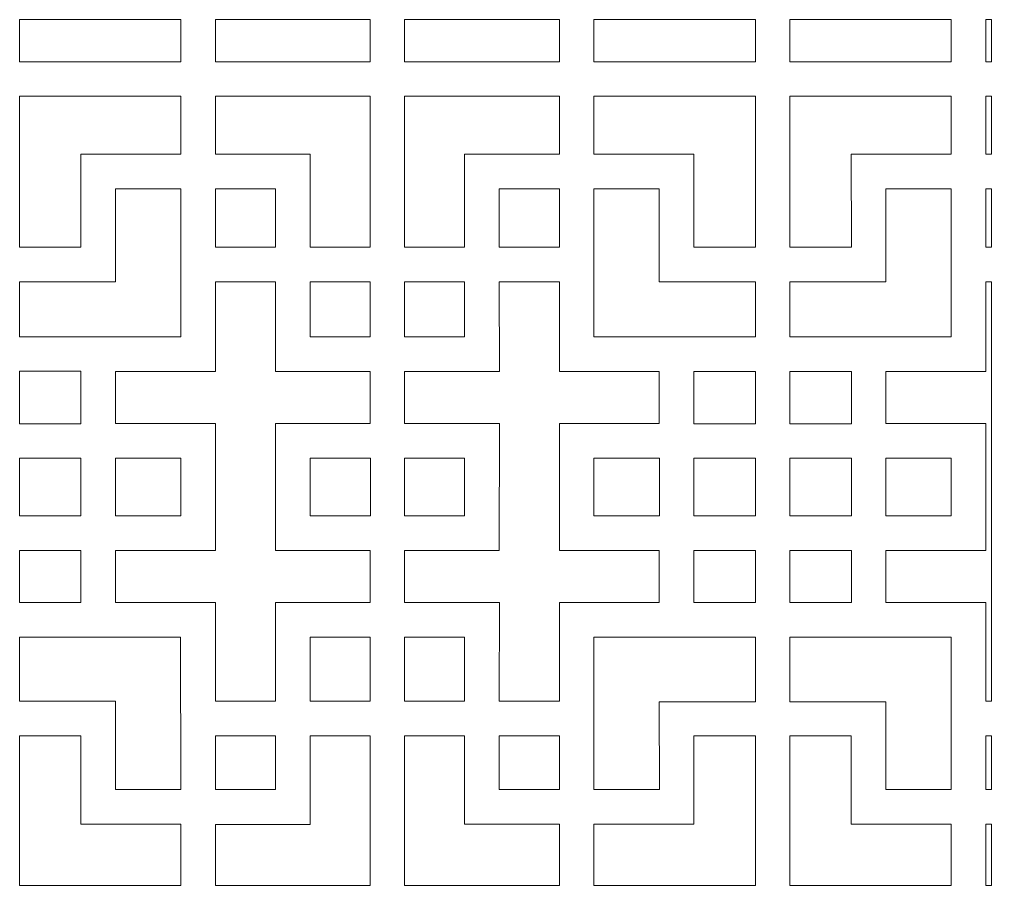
# Model space of a CAD drawing. Header units: centimetres. Extents: x -193 to 324, y -200 to 64.
# Drawn here: x -140.6 to -90, y 18.6 to 63.6 of the extents above; entities that cross this region are included whole.
import ezdxf

# ---------------------------------------------------------------- set-up
doc = ezdxf.new("R2010")
doc.units = ezdxf.units.CM
doc.header["$MEASUREMENT"] = 0
doc.layers.add('layer 1', color=7, linetype='Continuous')

msp = doc.modelspace()

# ---------------------------------------------------------------- linework, layer by layer
at = {"layer": 'layer 1', "color": 114, "lineweight": 9}
for points, knots in [([(-140.59065, 63.64099), (-140.59065, 63.64099), (-132.18815, 63.64098), (-132.18815, 63.64098), (-132.18815, 63.64098), (-132.18815, 63.64098), (-132.18815, 61.44306), (-132.18815, 61.44306), (-132.18815, 61.44306), (-132.18815, 61.44306), (-140.59065, 61.44306), (-140.59065, 61.44306), (-140.59065, 61.44306), (-140.59065, 61.44306), (-140.59065, 63.64099), (-140.59065, 63.64099)], [0, 0, 0, 0, 0.2, 0.2, 0.2, 0.2, 0.4, 0.4, 0.4, 0.4, 0.6, 0.6, 0.6, 0.6, 1, 1, 1, 1]), ([(-130.38565, 63.64099), (-130.38565, 63.64099), (-122.32314, 63.64099), (-122.32314, 63.64099), (-122.32314, 63.64099), (-122.32314, 63.64099), (-122.32315, 61.44306), (-122.32315, 61.44306), (-122.32315, 61.44306), (-122.32315, 61.44306), (-130.38565, 61.44306), (-130.38565, 61.44306), (-130.38565, 61.44306), (-130.38565, 61.44306), (-130.38565, 63.64099), (-130.38565, 63.64099)], [0, 0, 0, 0, 0.2, 0.2, 0.2, 0.2, 0.4, 0.4, 0.4, 0.4, 0.6, 0.6, 0.6, 0.6, 1, 1, 1, 1]), ([(-120.54315, 63.64099), (-120.54315, 63.64099), (-112.48065, 63.64098), (-112.48065, 63.64098), (-112.48065, 63.64098), (-112.48065, 63.64098), (-112.48065, 61.44306), (-112.48065, 61.44306), (-112.48065, 61.44306), (-112.48065, 61.44306), (-120.54315, 61.44306), (-120.54315, 61.44306), (-120.54315, 61.44306), (-120.54315, 61.44306), (-120.54315, 63.64099), (-120.54315, 63.64099)], [0, 0, 0, 0, 0.2, 0.2, 0.2, 0.2, 0.4, 0.4, 0.4, 0.4, 0.6, 0.6, 0.6, 0.6, 1, 1, 1, 1]), ([(-110.67815, 63.64099), (-110.67815, 63.64099), (-102.27564, 63.64099), (-102.27564, 63.64099), (-102.27564, 63.64099), (-102.27564, 63.64099), (-102.27565, 61.44306), (-102.27565, 61.44306), (-102.27565, 61.44306), (-102.27565, 61.44306), (-110.67815, 61.44306), (-110.67815, 61.44306), (-110.67815, 61.44306), (-110.67815, 61.44306), (-110.67815, 63.64099), (-110.67815, 63.64099)], [0, 0, 0, 0, 0.2, 0.2, 0.2, 0.2, 0.4, 0.4, 0.4, 0.4, 0.6, 0.6, 0.6, 0.6, 1, 1, 1, 1]), ([(-100.47609, 63.64099), (-100.47609, 63.64099), (-92.07359, 63.64098), (-92.07359, 63.64098), (-92.07359, 63.64098), (-92.07359, 63.64098), (-92.07359, 61.44306), (-92.07359, 61.44306), (-92.07359, 61.44306), (-92.07359, 61.44306), (-100.47609, 61.44306), (-100.47609, 61.44306), (-100.47609, 61.44306), (-100.47609, 61.44306), (-100.47609, 63.64099), (-100.47609, 63.64099)], [0, 0, 0, 0, 0.2, 0.2, 0.2, 0.2, 0.4, 0.4, 0.4, 0.4, 0.6, 0.6, 0.6, 0.6, 1, 1, 1, 1]), ([(-89.97661, 61.44306), (-89.97661, 61.44306), (-89.97661, 63.64122), (-89.97661, 63.64122), (-89.97661, 63.64122), (-89.97661, 63.64122), (-90.27109, 63.64099), (-90.27109, 63.64099), (-90.27109, 63.64099), (-90.27109, 63.64099), (-90.27109, 61.44306), (-90.27109, 61.44306), (-90.27109, 61.44306), (-90.27109, 61.44306), (-89.97661, 61.44306), (-89.97661, 61.44306)], [0, 0, 0, 0, 0.2, 0.2, 0.2, 0.2, 0.4, 0.4, 0.4, 0.4, 0.6, 0.6, 0.6, 0.6, 1, 1, 1, 1]), ([(-140.59065, 51.78882), (-140.59065, 51.78882), (-137.39065, 51.78882), (-137.39065, 51.78882), (-137.39065, 51.78882), (-137.39065, 51.78882), (-137.39314, 56.63382), (-137.39314, 56.63382), (-137.39314, 56.63382), (-137.39314, 56.63382), (-132.18815, 56.63382), (-132.18815, 56.63382), (-132.18815, 56.63382), (-132.18815, 56.63382), (-132.18815, 59.64382), (-132.18815, 59.64382), (-132.18815, 59.64382), (-132.18815, 59.64382), (-140.59065, 59.64382), (-140.59065, 59.64382), (-140.59065, 59.64382), (-140.59065, 59.64382), (-140.59065, 51.78882), (-140.59065, 51.78882)], [0, 0, 0, 0, 0.14285714, 0.14285714, 0.14285714, 0.14285714, 0.28571429, 0.28571429, 0.28571429, 0.28571429, 0.42857143, 0.42857143, 0.42857143, 0.42857143, 0.57142857, 0.57142857, 0.57142857, 0.57142857, 0.71428571, 0.71428571, 0.71428571, 0.71428571, 1, 1, 1, 1]), ([(-125.45315, 56.63382), (-125.45315, 56.63382), (-125.45315, 51.78882), (-125.45315, 51.78882), (-125.45315, 51.78882), (-125.45315, 51.78882), (-122.32315, 51.78882), (-122.32315, 51.78882), (-122.32315, 51.78882), (-122.32315, 51.78882), (-122.32315, 59.64382), (-122.32315, 59.64382), (-122.32315, 59.64382), (-122.32315, 59.64382), (-130.38565, 59.64382), (-130.38565, 59.64382), (-130.38565, 59.64382), (-130.38565, 59.64382), (-130.38565, 56.63382), (-130.38565, 56.63382), (-130.38565, 56.63382), (-130.38565, 56.63382), (-125.45315, 56.63382), (-125.45315, 56.63382)], [0, 0, 0, 0, 0.14285714, 0.14285714, 0.14285714, 0.14285714, 0.28571429, 0.28571429, 0.28571429, 0.28571429, 0.42857143, 0.42857143, 0.42857143, 0.42857143, 0.57142857, 0.57142857, 0.57142857, 0.57142857, 0.71428571, 0.71428571, 0.71428571, 0.71428571, 1, 1, 1, 1]), ([(-120.54315, 59.64382), (-120.54315, 59.64382), (-120.54315, 51.78882), (-120.54315, 51.78882), (-120.54315, 51.78882), (-120.54315, 51.78882), (-117.41064, 51.78882), (-117.41064, 51.78882), (-117.41064, 51.78882), (-117.41064, 51.78882), (-117.41315, 56.63382), (-117.41315, 56.63382), (-117.41315, 56.63382), (-117.41315, 56.63382), (-112.48065, 56.63382), (-112.48065, 56.63382), (-112.48065, 56.63382), (-112.48065, 56.63382), (-112.48065, 59.64382), (-112.48065, 59.64382), (-112.48065, 59.64382), (-112.48065, 59.64382), (-120.54315, 59.64382), (-120.54315, 59.64382)], [0, 0, 0, 0, 0.14285714, 0.14285714, 0.14285714, 0.14285714, 0.28571429, 0.28571429, 0.28571429, 0.28571429, 0.42857143, 0.42857143, 0.42857143, 0.42857143, 0.57142857, 0.57142857, 0.57142857, 0.57142857, 0.71428571, 0.71428571, 0.71428571, 0.71428571, 1, 1, 1, 1]), ([(-102.27565, 59.64382), (-102.27565, 59.64382), (-102.27565, 51.78882), (-102.27565, 51.78882), (-102.27565, 51.78882), (-102.27565, 51.78882), (-105.47565, 51.78882), (-105.47565, 51.78882), (-105.47565, 51.78882), (-105.47565, 51.78882), (-105.47315, 56.63382), (-105.47315, 56.63382), (-105.47315, 56.63382), (-105.47315, 56.63382), (-110.67815, 56.63382), (-110.67815, 56.63382), (-110.67815, 56.63382), (-110.67815, 56.63382), (-110.67815, 59.64382), (-110.67815, 59.64382), (-110.67815, 59.64382), (-110.67815, 59.64382), (-102.27565, 59.64382), (-102.27565, 59.64382)], [0, 0, 0, 0, 0.14285714, 0.14285714, 0.14285714, 0.14285714, 0.28571429, 0.28571429, 0.28571429, 0.28571429, 0.42857143, 0.42857143, 0.42857143, 0.42857143, 0.57142857, 0.57142857, 0.57142857, 0.57142857, 0.71428571, 0.71428571, 0.71428571, 0.71428571, 1, 1, 1, 1]), ([(-100.47609, 59.64382), (-100.47609, 59.64382), (-100.47609, 51.78882), (-100.47609, 51.78882), (-100.47609, 51.78882), (-100.47609, 51.78882), (-97.27609, 51.78882), (-97.27609, 51.78882), (-97.27609, 51.78882), (-97.27609, 51.78882), (-97.27859, 56.63382), (-97.27859, 56.63382), (-97.27859, 56.63382), (-97.27859, 56.63382), (-92.07359, 56.63382), (-92.07359, 56.63382), (-92.07359, 56.63382), (-92.07359, 56.63382), (-92.07359, 59.64382), (-92.07359, 59.64382), (-92.07359, 59.64382), (-92.07359, 59.64382), (-100.47609, 59.64382), (-100.47609, 59.64382)], [0, 0, 0, 0, 0.14285714, 0.14285714, 0.14285714, 0.14285714, 0.28571429, 0.28571429, 0.28571429, 0.28571429, 0.42857143, 0.42857143, 0.42857143, 0.42857143, 0.57142857, 0.57142857, 0.57142857, 0.57142857, 0.71428571, 0.71428571, 0.71428571, 0.71428571, 1, 1, 1, 1]), ([(-89.9766, 59.64382), (-89.9766, 59.64382), (-89.97661, 56.63381), (-89.97661, 56.63381), (-89.97661, 56.63381), (-89.97661, 56.63381), (-90.27109, 56.63382), (-90.27109, 56.63382), (-90.27109, 56.63382), (-90.27109, 56.63382), (-90.27109, 59.64382), (-90.27109, 59.64382), (-90.27109, 59.64382), (-90.27109, 59.64382), (-89.9766, 59.64382), (-89.9766, 59.64382)], [0, 0, 0, 0, 0.2, 0.2, 0.2, 0.2, 0.4, 0.4, 0.4, 0.4, 0.6, 0.6, 0.6, 0.6, 1, 1, 1, 1]), ([(-135.59065, 49.98632), (-135.59065, 49.98632), (-140.59065, 49.98754), (-140.59065, 49.98754), (-140.59065, 49.98754), (-140.59065, 49.98754), (-140.59065, 47.13132), (-140.59065, 47.13132), (-140.59065, 47.13132), (-140.59065, 47.13132), (-132.19355, 47.13132), (-132.19355, 47.13132), (-132.19355, 47.13132), (-132.19355, 47.13132), (-132.18815, 54.83382), (-132.18815, 54.83382), (-132.18815, 54.83382), (-132.18815, 54.83382), (-135.59065, 54.83382), (-135.59065, 54.83382), (-135.59065, 54.83382), (-135.59065, 54.83382), (-135.59065, 49.98632), (-135.59065, 49.98632)], [0, 0, 0, 0, 0.14285714, 0.14285714, 0.14285714, 0.14285714, 0.28571429, 0.28571429, 0.28571429, 0.28571429, 0.42857143, 0.42857143, 0.42857143, 0.42857143, 0.57142857, 0.57142857, 0.57142857, 0.57142857, 0.71428571, 0.71428571, 0.71428571, 0.71428571, 1, 1, 1, 1]), ([(-130.38565, 51.78632), (-130.38565, 51.78632), (-127.25315, 51.78632), (-127.25315, 51.78632), (-127.25315, 51.78632), (-127.25315, 51.78632), (-127.25315, 54.83382), (-127.25315, 54.83382), (-127.25315, 54.83382), (-127.25315, 54.83382), (-130.38565, 54.83382), (-130.38565, 54.83382), (-130.38565, 54.83382), (-130.38565, 54.83382), (-130.38565, 51.78632), (-130.38565, 51.78632)], [0, 0, 0, 0, 0.2, 0.2, 0.2, 0.2, 0.4, 0.4, 0.4, 0.4, 0.6, 0.6, 0.6, 0.6, 1, 1, 1, 1]), ([(-115.61315, 51.78632), (-115.61315, 51.78632), (-112.48065, 51.78632), (-112.48065, 51.78632), (-112.48065, 51.78632), (-112.48065, 51.78632), (-112.48065, 54.83382), (-112.48065, 54.83382), (-112.48065, 54.83382), (-112.48065, 54.83382), (-115.61315, 54.83382), (-115.61315, 54.83382), (-115.61315, 54.83382), (-115.61315, 54.83382), (-115.61315, 51.78632), (-115.61315, 51.78632)], [0, 0, 0, 0, 0.2, 0.2, 0.2, 0.2, 0.4, 0.4, 0.4, 0.4, 0.6, 0.6, 0.6, 0.6, 1, 1, 1, 1]), ([(-107.27565, 49.98632), (-107.27565, 49.98632), (-102.27565, 49.99132), (-102.27565, 49.99132), (-102.27565, 49.99132), (-102.27565, 49.99132), (-102.27565, 47.13132), (-102.27565, 47.13132), (-102.27565, 47.13132), (-102.27565, 47.13132), (-110.67815, 47.13132), (-110.67815, 47.13132), (-110.67815, 47.13132), (-110.67815, 47.13132), (-110.67815, 54.83382), (-110.67815, 54.83382), (-110.67815, 54.83382), (-110.67815, 54.83382), (-107.27565, 54.83382), (-107.27565, 54.83382), (-107.27565, 54.83382), (-107.27565, 54.83382), (-107.27565, 49.98632), (-107.27565, 49.98632)], [0, 0, 0, 0, 0.14285714, 0.14285714, 0.14285714, 0.14285714, 0.28571429, 0.28571429, 0.28571429, 0.28571429, 0.42857143, 0.42857143, 0.42857143, 0.42857143, 0.57142857, 0.57142857, 0.57142857, 0.57142857, 0.71428571, 0.71428571, 0.71428571, 0.71428571, 1, 1, 1, 1]), ([(-95.47609, 49.98632), (-95.47609, 49.98632), (-100.47609, 49.99132), (-100.47609, 49.99132), (-100.47609, 49.99132), (-100.47609, 49.99132), (-100.47609, 47.13132), (-100.47609, 47.13132), (-100.47609, 47.13132), (-100.47609, 47.13132), (-92.07359, 47.13132), (-92.07359, 47.13132), (-92.07359, 47.13132), (-92.07359, 47.13132), (-92.07359, 54.83382), (-92.07359, 54.83382), (-92.07359, 54.83382), (-92.07359, 54.83382), (-95.47609, 54.83382), (-95.47609, 54.83382), (-95.47609, 54.83382), (-95.47609, 54.83382), (-95.47609, 49.98632), (-95.47609, 49.98632)], [0, 0, 0, 0, 0.14285714, 0.14285714, 0.14285714, 0.14285714, 0.28571429, 0.28571429, 0.28571429, 0.28571429, 0.42857143, 0.42857143, 0.42857143, 0.42857143, 0.57142857, 0.57142857, 0.57142857, 0.57142857, 0.71428571, 0.71428571, 0.71428571, 0.71428571, 1, 1, 1, 1]), ([(-89.9766, 54.83382), (-89.9766, 54.83382), (-89.97661, 51.78632), (-89.97661, 51.78632), (-89.97661, 51.78632), (-89.97661, 51.78632), (-90.27109, 51.78632), (-90.27109, 51.78632), (-90.27109, 51.78632), (-90.27109, 51.78632), (-90.27109, 54.83382), (-90.27109, 54.83382), (-90.27109, 54.83382), (-90.27109, 54.83382), (-89.9766, 54.83382), (-89.9766, 54.83382)], [0, 0, 0, 0, 0.2, 0.2, 0.2, 0.2, 0.4, 0.4, 0.4, 0.4, 0.6, 0.6, 0.6, 0.6, 1, 1, 1, 1]), ([(-130.38564, 36.01632), (-130.38564, 36.01632), (-130.38565, 42.6113), (-130.38565, 42.6113), (-130.38565, 42.6113), (-130.38565, 42.6113), (-135.59065, 42.61131), (-135.59065, 42.61131), (-135.59065, 42.61131), (-135.59065, 42.61131), (-135.59065, 45.33131), (-135.59065, 45.33131), (-135.59065, 45.33131), (-135.59065, 45.33131), (-130.38565, 45.33131), (-130.38565, 45.33131), (-130.38565, 45.33131), (-130.38565, 45.33131), (-130.38565, 49.99132), (-130.38565, 49.99132), (-130.38565, 49.99132), (-130.38565, 49.99132), (-127.25815, 49.99132), (-127.25815, 49.99132), (-127.25815, 49.99132), (-127.25815, 49.99132), (-127.25815, 45.32883), (-127.25815, 45.32883), (-127.25815, 45.32883), (-127.25815, 45.32883), (-122.32315, 45.33131), (-122.32315, 45.33131), (-122.32315, 45.33131), (-122.32315, 45.33131), (-122.32315, 42.61131), (-122.32315, 42.61131), (-122.32315, 42.61131), (-122.32315, 42.61131), (-127.25815, 42.61131), (-127.25815, 42.61131), (-127.25815, 42.61131), (-127.25815, 42.61131), (-127.25815, 36.01633), (-127.25815, 36.01633), (-127.25815, 36.01633), (-127.25815, 36.01633), (-122.32315, 36.01632), (-122.32315, 36.01632), (-122.32315, 36.01632), (-122.32315, 36.01632), (-122.32315, 33.30381), (-122.32315, 33.30381), (-122.32315, 33.30381), (-122.32315, 33.30381), (-127.25815, 33.30382), (-127.25815, 33.30382), (-127.25815, 33.30382), (-127.25815, 33.30382), (-127.25815, 28.16631), (-127.25815, 28.16631), (-127.25815, 28.16631), (-127.25815, 28.16631), (-130.38565, 28.16631), (-130.38565, 28.16631), (-130.38565, 28.16631), (-130.38565, 28.16631), (-130.38565, 33.30381), (-130.38565, 33.30381), (-130.38565, 33.30381), (-130.38565, 33.30381), (-135.59065, 33.30381), (-135.59065, 33.30381), (-135.59065, 33.30381), (-135.59065, 33.30381), (-135.59065, 36.01632), (-135.59065, 36.01632), (-135.59065, 36.01632), (-135.59065, 36.01632), (-130.38564, 36.01632), (-130.38564, 36.01632)], [0, 0, 0, 0, 0.04761905, 0.04761905, 0.04761905, 0.04761905, 0.0952381, 0.0952381, 0.0952381, 0.0952381, 0.14285714, 0.14285714, 0.14285714, 0.14285714, 0.19047619, 0.19047619, 0.19047619, 0.19047619, 0.23809524, 0.23809524, 0.23809524, 0.23809524, 0.28571429, 0.28571429, 0.28571429, 0.28571429, 0.33333333, 0.33333333, 0.33333333, 0.33333333, 0.38095238, 0.38095238, 0.38095238, 0.38095238, 0.42857143, 0.42857143, 0.42857143, 0.42857143, 0.47619048, 0.47619048, 0.47619048, 0.47619048, 0.52380952, 0.52380952, 0.52380952, 0.52380952, 0.57142857, 0.57142857, 0.57142857, 0.57142857, 0.61904762, 0.61904762, 0.61904762, 0.61904762, 0.66666667, 0.66666667, 0.66666667, 0.66666667, 0.71428571, 0.71428571, 0.71428571, 0.71428571, 0.76190476, 0.76190476, 0.76190476, 0.76190476, 0.80952381, 0.80952381, 0.80952381, 0.80952381, 0.85714286, 0.85714286, 0.85714286, 0.85714286, 0.9047619, 0.9047619, 0.9047619, 0.9047619, 1, 1, 1, 1]), ([(-125.45315, 47.12882), (-125.45315, 47.12882), (-122.32315, 47.12882), (-122.32315, 47.12882), (-122.32315, 47.12882), (-122.32315, 47.12882), (-122.32315, 49.98632), (-122.32315, 49.98632), (-122.32315, 49.98632), (-122.32315, 49.98632), (-125.45315, 49.98632), (-125.45315, 49.98632), (-125.45315, 49.98632), (-125.45315, 49.98632), (-125.45315, 47.12882), (-125.45315, 47.12882)], [0, 0, 0, 0, 0.2, 0.2, 0.2, 0.2, 0.4, 0.4, 0.4, 0.4, 0.6, 0.6, 0.6, 0.6, 1, 1, 1, 1]), ([(-115.59567, 42.61131), (-115.59567, 42.61131), (-115.60815, 36.01631), (-115.60815, 36.01631), (-115.60815, 36.01631), (-115.60815, 36.01631), (-120.54315, 36.01632), (-120.54315, 36.01632), (-120.54315, 36.01632), (-120.54315, 36.01632), (-120.54315, 33.30381), (-120.54315, 33.30381), (-120.54315, 33.30381), (-120.54315, 33.30381), (-115.59568, 33.30381), (-115.59568, 33.30381), (-115.59568, 33.30381), (-115.59568, 33.30381), (-115.60815, 28.16631), (-115.60815, 28.16631), (-115.60815, 28.16631), (-115.60815, 28.16631), (-112.48065, 28.16631), (-112.48065, 28.16631), (-112.48065, 28.16631), (-112.48065, 28.16631), (-112.48065, 33.30381), (-112.48065, 33.30381), (-112.48065, 33.30381), (-112.48065, 33.30381), (-107.27565, 33.30381), (-107.27565, 33.30381), (-107.27565, 33.30381), (-107.27565, 33.30381), (-107.27565, 36.01632), (-107.27565, 36.01632), (-107.27565, 36.01632), (-107.27565, 36.01632), (-112.48065, 36.01631), (-112.48065, 36.01631), (-112.48065, 36.01631), (-112.48065, 36.01631), (-112.48065, 42.61132), (-112.48065, 42.61132), (-112.48065, 42.61132), (-112.48065, 42.61132), (-107.27565, 42.61131), (-107.27565, 42.61131), (-107.27565, 42.61131), (-107.27565, 42.61131), (-107.27565, 45.33131), (-107.27565, 45.33131), (-107.27565, 45.33131), (-107.27565, 45.33131), (-112.48065, 45.32882), (-112.48065, 45.32882), (-112.48065, 45.32882), (-112.48065, 45.32882), (-112.48065, 49.99132), (-112.48065, 49.99132), (-112.48065, 49.99132), (-112.48065, 49.99132), (-115.60815, 49.99132), (-115.60815, 49.99132), (-115.60815, 49.99132), (-115.60815, 49.99132), (-115.59568, 45.33131), (-115.59568, 45.33131), (-115.59568, 45.33131), (-115.59568, 45.33131), (-120.54315, 45.33131), (-120.54315, 45.33131), (-120.54315, 45.33131), (-120.54315, 45.33131), (-120.54315, 42.61131), (-120.54315, 42.61131), (-120.54315, 42.61131), (-120.54315, 42.61131), (-115.59567, 42.61131), (-115.59567, 42.61131)], [0, 0, 0, 0, 0.04761905, 0.04761905, 0.04761905, 0.04761905, 0.0952381, 0.0952381, 0.0952381, 0.0952381, 0.14285714, 0.14285714, 0.14285714, 0.14285714, 0.19047619, 0.19047619, 0.19047619, 0.19047619, 0.23809524, 0.23809524, 0.23809524, 0.23809524, 0.28571429, 0.28571429, 0.28571429, 0.28571429, 0.33333333, 0.33333333, 0.33333333, 0.33333333, 0.38095238, 0.38095238, 0.38095238, 0.38095238, 0.42857143, 0.42857143, 0.42857143, 0.42857143, 0.47619048, 0.47619048, 0.47619048, 0.47619048, 0.52380952, 0.52380952, 0.52380952, 0.52380952, 0.57142857, 0.57142857, 0.57142857, 0.57142857, 0.61904762, 0.61904762, 0.61904762, 0.61904762, 0.66666667, 0.66666667, 0.66666667, 0.66666667, 0.71428571, 0.71428571, 0.71428571, 0.71428571, 0.76190476, 0.76190476, 0.76190476, 0.76190476, 0.80952381, 0.80952381, 0.80952381, 0.80952381, 0.85714286, 0.85714286, 0.85714286, 0.85714286, 0.9047619, 0.9047619, 0.9047619, 0.9047619, 1, 1, 1, 1]), ([(-120.54315, 47.12882), (-120.54315, 47.12882), (-117.41065, 47.12882), (-117.41065, 47.12882), (-117.41065, 47.12882), (-117.41065, 47.12882), (-117.41065, 49.98632), (-117.41065, 49.98632), (-117.41065, 49.98632), (-117.41065, 49.98632), (-120.54315, 49.98632), (-120.54315, 49.98632), (-120.54315, 49.98632), (-120.54315, 49.98632), (-120.54315, 47.12882), (-120.54315, 47.12882)], [0, 0, 0, 0, 0.2, 0.2, 0.2, 0.2, 0.4, 0.4, 0.4, 0.4, 0.6, 0.6, 0.6, 0.6, 1, 1, 1, 1]), ([(-89.97661, 49.99132), (-89.97661, 49.99132), (-89.9766, 28.16631), (-89.9766, 28.16631), (-89.9766, 28.16631), (-89.9766, 28.16631), (-90.27109, 28.16631), (-90.27109, 28.16631), (-90.27109, 28.16631), (-90.27109, 28.16631), (-90.27109, 33.30381), (-90.27109, 33.30381), (-90.27109, 33.30381), (-90.27109, 33.30381), (-95.47609, 33.30381), (-95.47609, 33.30381), (-95.47609, 33.30381), (-95.47609, 33.30381), (-95.47609, 36.01632), (-95.47609, 36.01632), (-95.47609, 36.01632), (-95.47609, 36.01632), (-90.27109, 36.01631), (-90.27109, 36.01631), (-90.27109, 36.01631), (-90.27109, 36.01631), (-90.27109, 42.61132), (-90.27109, 42.61132), (-90.27109, 42.61132), (-90.27109, 42.61132), (-95.47609, 42.61131), (-95.47609, 42.61131), (-95.47609, 42.61131), (-95.47609, 42.61131), (-95.47609, 45.33131), (-95.47609, 45.33131), (-95.47609, 45.33131), (-95.47609, 45.33131), (-90.27109, 45.32882), (-90.27109, 45.32882), (-90.27109, 45.32882), (-90.27109, 45.32882), (-90.27109, 49.99132), (-90.27109, 49.99132), (-90.27109, 49.99132), (-90.27109, 49.99132), (-89.97661, 49.99132), (-89.97661, 49.99132)], [0, 0, 0, 0, 0.07692308, 0.07692308, 0.07692308, 0.07692308, 0.15384615, 0.15384615, 0.15384615, 0.15384615, 0.23076923, 0.23076923, 0.23076923, 0.23076923, 0.30769231, 0.30769231, 0.30769231, 0.30769231, 0.38461538, 0.38461538, 0.38461538, 0.38461538, 0.46153846, 0.46153846, 0.46153846, 0.46153846, 0.53846154, 0.53846154, 0.53846154, 0.53846154, 0.61538462, 0.61538462, 0.61538462, 0.61538462, 0.69230769, 0.69230769, 0.69230769, 0.69230769, 0.76923077, 0.76923077, 0.76923077, 0.76923077, 0.84615385, 0.84615385, 0.84615385, 0.84615385, 1, 1, 1, 1]), ([(-140.59014, 42.60718), (-140.59014, 42.60718), (-137.39225, 42.60718), (-137.39225, 42.60718), (-137.39225, 42.60718), (-137.39225, 42.60718), (-137.39225, 45.33354), (-137.39225, 45.33354), (-137.39225, 45.33354), (-137.39225, 45.33354), (-140.59014, 45.33354), (-140.59014, 45.33354), (-140.59014, 45.33354), (-140.59014, 45.33354), (-140.59014, 42.60718), (-140.59014, 42.60718)], [0, 0, 0, 0, 0.2, 0.2, 0.2, 0.2, 0.4, 0.4, 0.4, 0.4, 0.6, 0.6, 0.6, 0.6, 1, 1, 1, 1]), ([(-105.47565, 42.60882), (-105.47565, 42.60882), (-102.27565, 42.60882), (-102.27565, 42.60882), (-102.27565, 42.60882), (-102.27565, 42.60882), (-102.27565, 45.33131), (-102.27565, 45.33131), (-102.27565, 45.33131), (-102.27565, 45.33131), (-105.47565, 45.33131), (-105.47565, 45.33131), (-105.47565, 45.33131), (-105.47565, 45.33131), (-105.47565, 42.60882), (-105.47565, 42.60882)], [0, 0, 0, 0, 0.2, 0.2, 0.2, 0.2, 0.4, 0.4, 0.4, 0.4, 0.6, 0.6, 0.6, 0.6, 1, 1, 1, 1]), ([(-97.27609, 42.60882), (-97.27609, 42.60882), (-100.47609, 42.60882), (-100.47609, 42.60882), (-100.47609, 42.60882), (-100.47609, 42.60882), (-100.47609, 45.33131), (-100.47609, 45.33131), (-100.47609, 45.33131), (-100.47609, 45.33131), (-97.27609, 45.33131), (-97.27609, 45.33131), (-97.27609, 45.33131), (-97.27609, 45.33131), (-97.27609, 42.60882), (-97.27609, 42.60882)], [0, 0, 0, 0, 0.2, 0.2, 0.2, 0.2, 0.4, 0.4, 0.4, 0.4, 0.6, 0.6, 0.6, 0.6, 1, 1, 1, 1]), ([(-140.59065, 37.81632), (-140.59065, 37.81632), (-137.39065, 37.81632), (-137.39065, 37.81632), (-137.39065, 37.81632), (-137.39065, 37.81632), (-137.39065, 40.81131), (-137.39065, 40.81131), (-137.39065, 40.81131), (-137.39065, 40.81131), (-140.59065, 40.81131), (-140.59065, 40.81131), (-140.59065, 40.81131), (-140.59065, 40.81131), (-140.59065, 37.81632), (-140.59065, 37.81632)], [0, 0, 0, 0, 0.2, 0.2, 0.2, 0.2, 0.4, 0.4, 0.4, 0.4, 0.6, 0.6, 0.6, 0.6, 1, 1, 1, 1]), ([(-135.59565, 37.81632), (-135.59565, 37.81632), (-132.18815, 37.81632), (-132.18815, 37.81632), (-132.18815, 37.81632), (-132.18815, 37.81632), (-132.18815, 40.80631), (-132.18815, 40.80631), (-132.18815, 40.80631), (-132.18815, 40.80631), (-135.59565, 40.80631), (-135.59565, 40.80631), (-135.59565, 40.80631), (-135.59565, 40.80631), (-135.59565, 37.81632), (-135.59565, 37.81632)], [0, 0, 0, 0, 0.2, 0.2, 0.2, 0.2, 0.4, 0.4, 0.4, 0.4, 0.6, 0.6, 0.6, 0.6, 1, 1, 1, 1]), ([(-125.45315, 37.81381), (-125.45315, 37.81381), (-122.32065, 37.81381), (-122.32065, 37.81381), (-122.32065, 37.81381), (-122.32065, 37.81381), (-122.32065, 40.81131), (-122.32065, 40.81131), (-122.32065, 40.81131), (-122.32065, 40.81131), (-125.45315, 40.81131), (-125.45315, 40.81131), (-125.45315, 40.81131), (-125.45315, 40.81131), (-125.45315, 37.81381), (-125.45315, 37.81381)], [0, 0, 0, 0, 0.2, 0.2, 0.2, 0.2, 0.4, 0.4, 0.4, 0.4, 0.6, 0.6, 0.6, 0.6, 1, 1, 1, 1]), ([(-120.54315, 37.81381), (-120.54315, 37.81381), (-117.41315, 37.81381), (-117.41315, 37.81381), (-117.41315, 37.81381), (-117.41315, 37.81381), (-117.41315, 40.81131), (-117.41315, 40.81131), (-117.41315, 40.81131), (-117.41315, 40.81131), (-120.54315, 40.81131), (-120.54315, 40.81131), (-120.54315, 40.81131), (-120.54315, 40.81131), (-120.54315, 37.81381), (-120.54315, 37.81381)], [0, 0, 0, 0, 0.2, 0.2, 0.2, 0.2, 0.4, 0.4, 0.4, 0.4, 0.6, 0.6, 0.6, 0.6, 1, 1, 1, 1]), ([(-110.67815, 37.81632), (-110.67815, 37.81632), (-107.27065, 37.81632), (-107.27065, 37.81632), (-107.27065, 37.81632), (-107.27065, 37.81632), (-107.27065, 40.80631), (-107.27065, 40.80631), (-107.27065, 40.80631), (-107.27065, 40.80631), (-110.67815, 40.80631), (-110.67815, 40.80631), (-110.67815, 40.80631), (-110.67815, 40.80631), (-110.67815, 37.81632), (-110.67815, 37.81632)], [0, 0, 0, 0, 0.2, 0.2, 0.2, 0.2, 0.4, 0.4, 0.4, 0.4, 0.6, 0.6, 0.6, 0.6, 1, 1, 1, 1]), ([(-105.47565, 37.81632), (-105.47565, 37.81632), (-102.27565, 37.81632), (-102.27565, 37.81632), (-102.27565, 37.81632), (-102.27565, 37.81632), (-102.27565, 40.81131), (-102.27565, 40.81131), (-102.27565, 40.81131), (-102.27565, 40.81131), (-105.47565, 40.81131), (-105.47565, 40.81131), (-105.47565, 40.81131), (-105.47565, 40.81131), (-105.47565, 37.81632), (-105.47565, 37.81632)], [0, 0, 0, 0, 0.2, 0.2, 0.2, 0.2, 0.4, 0.4, 0.4, 0.4, 0.6, 0.6, 0.6, 0.6, 1, 1, 1, 1]), ([(-97.27609, 37.81632), (-97.27609, 37.81632), (-100.47609, 37.81632), (-100.47609, 37.81632), (-100.47609, 37.81632), (-100.47609, 37.81632), (-100.47609, 40.81131), (-100.47609, 40.81131), (-100.47609, 40.81131), (-100.47609, 40.81131), (-97.27609, 40.81131), (-97.27609, 40.81131), (-97.27609, 40.81131), (-97.27609, 40.81131), (-97.27609, 37.81632), (-97.27609, 37.81632)], [0, 0, 0, 0, 0.2, 0.2, 0.2, 0.2, 0.4, 0.4, 0.4, 0.4, 0.6, 0.6, 0.6, 0.6, 1, 1, 1, 1]), ([(-92.07359, 37.81632), (-92.07359, 37.81632), (-95.48109, 37.81632), (-95.48109, 37.81632), (-95.48109, 37.81632), (-95.48109, 37.81632), (-95.48109, 40.80631), (-95.48109, 40.80631), (-95.48109, 40.80631), (-95.48109, 40.80631), (-92.07359, 40.80631), (-92.07359, 40.80631), (-92.07359, 40.80631), (-92.07359, 40.80631), (-92.07359, 37.81632), (-92.07359, 37.81632)], [0, 0, 0, 0, 0.2, 0.2, 0.2, 0.2, 0.4, 0.4, 0.4, 0.4, 0.6, 0.6, 0.6, 0.6, 1, 1, 1, 1]), ([(-140.59065, 33.30132), (-140.59065, 33.30132), (-137.39065, 33.30132), (-137.39065, 33.30132), (-137.39065, 33.30132), (-137.39065, 33.30132), (-137.39065, 36.01632), (-137.39065, 36.01632), (-137.39065, 36.01632), (-137.39065, 36.01632), (-140.59065, 36.01632), (-140.59065, 36.01632), (-140.59065, 36.01632), (-140.59065, 36.01632), (-140.59065, 33.30132), (-140.59065, 33.30132)], [0, 0, 0, 0, 0.2, 0.2, 0.2, 0.2, 0.4, 0.4, 0.4, 0.4, 0.6, 0.6, 0.6, 0.6, 1, 1, 1, 1]), ([(-105.47565, 33.30132), (-105.47565, 33.30132), (-102.27565, 33.30132), (-102.27565, 33.30132), (-102.27565, 33.30132), (-102.27565, 33.30132), (-102.27565, 36.01632), (-102.27565, 36.01632), (-102.27565, 36.01632), (-102.27565, 36.01632), (-105.47565, 36.01632), (-105.47565, 36.01632), (-105.47565, 36.01632), (-105.47565, 36.01632), (-105.47565, 33.30132), (-105.47565, 33.30132)], [0, 0, 0, 0, 0.2, 0.2, 0.2, 0.2, 0.4, 0.4, 0.4, 0.4, 0.6, 0.6, 0.6, 0.6, 1, 1, 1, 1]), ([(-97.27609, 33.30132), (-97.27609, 33.30132), (-100.47609, 33.30132), (-100.47609, 33.30132), (-100.47609, 33.30132), (-100.47609, 33.30132), (-100.47609, 36.01632), (-100.47609, 36.01632), (-100.47609, 36.01632), (-100.47609, 36.01632), (-97.27609, 36.01632), (-97.27609, 36.01632), (-97.27609, 36.01632), (-97.27609, 36.01632), (-97.27609, 33.30132), (-97.27609, 33.30132)], [0, 0, 0, 0, 0.2, 0.2, 0.2, 0.2, 0.4, 0.4, 0.4, 0.4, 0.6, 0.6, 0.6, 0.6, 1, 1, 1, 1]), ([(-132.20426, 31.50138), (-132.20426, 31.50138), (-140.59065, 31.50131), (-140.59065, 31.50131), (-140.59065, 31.50131), (-140.59065, 31.50131), (-140.59065, 28.16631), (-140.59065, 28.16631), (-140.59065, 28.16631), (-140.59065, 28.16631), (-135.59065, 28.16677), (-135.59065, 28.16677), (-135.59065, 28.16677), (-135.59065, 28.16677), (-135.59065, 23.57632), (-135.59065, 23.57632), (-135.59065, 23.57632), (-135.59065, 23.57632), (-132.18815, 23.57632), (-132.18815, 23.57632), (-132.18815, 23.57632), (-132.18815, 23.57632), (-132.20426, 31.50138), (-132.20426, 31.50138)], [0, 0, 0, 0, 0.14285714, 0.14285714, 0.14285714, 0.14285714, 0.28571429, 0.28571429, 0.28571429, 0.28571429, 0.42857143, 0.42857143, 0.42857143, 0.42857143, 0.57142857, 0.57142857, 0.57142857, 0.57142857, 0.71428571, 0.71428571, 0.71428571, 0.71428571, 1, 1, 1, 1]), ([(-125.45315, 28.16881), (-125.45315, 28.16881), (-122.32315, 28.16881), (-122.32315, 28.16881), (-122.32315, 28.16881), (-122.32315, 28.16881), (-122.32315, 31.50131), (-122.32315, 31.50131), (-122.32315, 31.50131), (-122.32315, 31.50131), (-125.45315, 31.50131), (-125.45315, 31.50131), (-125.45315, 31.50131), (-125.45315, 31.50131), (-125.45315, 28.16881), (-125.45315, 28.16881)], [0, 0, 0, 0, 0.2, 0.2, 0.2, 0.2, 0.4, 0.4, 0.4, 0.4, 0.6, 0.6, 0.6, 0.6, 1, 1, 1, 1]), ([(-120.54315, 28.16881), (-120.54315, 28.16881), (-117.41315, 28.16881), (-117.41315, 28.16881), (-117.41315, 28.16881), (-117.41315, 28.16881), (-117.41315, 31.50131), (-117.41315, 31.50131), (-117.41315, 31.50131), (-117.41315, 31.50131), (-120.54315, 31.50131), (-120.54315, 31.50131), (-120.54315, 31.50131), (-120.54315, 31.50131), (-120.54315, 28.16881), (-120.54315, 28.16881)], [0, 0, 0, 0, 0.2, 0.2, 0.2, 0.2, 0.4, 0.4, 0.4, 0.4, 0.6, 0.6, 0.6, 0.6, 1, 1, 1, 1]), ([(-110.67815, 31.50131), (-110.67815, 31.50131), (-110.67815, 23.57632), (-110.67815, 23.57632), (-110.67815, 23.57632), (-110.67815, 23.57632), (-107.27412, 23.57632), (-107.27412, 23.57632), (-107.27412, 23.57632), (-107.27412, 23.57632), (-107.27565, 28.13257), (-107.27565, 28.13257), (-107.27565, 28.13257), (-107.27565, 28.13257), (-102.27565, 28.13257), (-102.27565, 28.13257), (-102.27565, 28.13257), (-102.27565, 28.13257), (-102.27565, 31.50131), (-102.27565, 31.50131), (-102.27565, 31.50131), (-102.27565, 31.50131), (-110.67815, 31.50131), (-110.67815, 31.50131)], [0, 0, 0, 0, 0.14285714, 0.14285714, 0.14285714, 0.14285714, 0.28571429, 0.28571429, 0.28571429, 0.28571429, 0.42857143, 0.42857143, 0.42857143, 0.42857143, 0.57142857, 0.57142857, 0.57142857, 0.57142857, 0.71428571, 0.71428571, 0.71428571, 0.71428571, 1, 1, 1, 1]), ([(-92.07359, 31.50131), (-92.07359, 31.50131), (-92.07359, 23.57632), (-92.07359, 23.57632), (-92.07359, 23.57632), (-92.07359, 23.57632), (-95.47762, 23.57632), (-95.47762, 23.57632), (-95.47762, 23.57632), (-95.47762, 23.57632), (-95.47609, 28.13257), (-95.47609, 28.13257), (-95.47609, 28.13257), (-95.47609, 28.13257), (-100.47609, 28.13257), (-100.47609, 28.13257), (-100.47609, 28.13257), (-100.47609, 28.13257), (-100.47609, 31.50131), (-100.47609, 31.50131), (-100.47609, 31.50131), (-100.47609, 31.50131), (-92.07359, 31.50131), (-92.07359, 31.50131)], [0, 0, 0, 0, 0.14285714, 0.14285714, 0.14285714, 0.14285714, 0.28571429, 0.28571429, 0.28571429, 0.28571429, 0.42857143, 0.42857143, 0.42857143, 0.42857143, 0.57142857, 0.57142857, 0.57142857, 0.57142857, 0.71428571, 0.71428571, 0.71428571, 0.71428571, 1, 1, 1, 1]), ([(-137.39316, 21.77632), (-137.39316, 21.77632), (-137.39315, 26.36632), (-137.39315, 26.36632), (-137.39315, 26.36632), (-137.39315, 26.36632), (-140.59065, 26.36632), (-140.59065, 26.36632), (-140.59065, 26.36632), (-140.59065, 26.36632), (-140.59065, 18.57632), (-140.59065, 18.57632), (-140.59065, 18.57632), (-140.59065, 18.57632), (-132.18565, 18.57632), (-132.18565, 18.57632), (-132.18565, 18.57632), (-132.18565, 18.57632), (-132.18565, 21.77632), (-132.18565, 21.77632), (-132.18565, 21.77632), (-132.18565, 21.77632), (-137.39316, 21.77632), (-137.39316, 21.77632)], [0, 0, 0, 0, 0.14285714, 0.14285714, 0.14285714, 0.14285714, 0.28571429, 0.28571429, 0.28571429, 0.28571429, 0.42857143, 0.42857143, 0.42857143, 0.42857143, 0.57142857, 0.57142857, 0.57142857, 0.57142857, 0.71428571, 0.71428571, 0.71428571, 0.71428571, 1, 1, 1, 1]), ([(-130.38565, 23.57632), (-130.38565, 23.57632), (-127.25315, 23.57632), (-127.25315, 23.57632), (-127.25315, 23.57632), (-127.25315, 23.57632), (-127.25315, 26.36632), (-127.25315, 26.36632), (-127.25315, 26.36632), (-127.25315, 26.36632), (-130.38565, 26.36632), (-130.38565, 26.36632), (-130.38565, 26.36632), (-130.38565, 26.36632), (-130.38565, 23.57632), (-130.38565, 23.57632)], [0, 0, 0, 0, 0.2, 0.2, 0.2, 0.2, 0.4, 0.4, 0.4, 0.4, 0.6, 0.6, 0.6, 0.6, 1, 1, 1, 1]), ([(-125.45315, 21.75074), (-125.45315, 21.75074), (-130.38565, 21.75074), (-130.38565, 21.75074), (-130.38565, 21.75074), (-130.38565, 21.75074), (-130.38565, 18.57632), (-130.38565, 18.57632), (-130.38565, 18.57632), (-130.38565, 18.57632), (-122.32815, 18.57632), (-122.32815, 18.57632), (-122.32815, 18.57632), (-122.32815, 18.57632), (-122.32815, 26.36632), (-122.32815, 26.36632), (-122.32815, 26.36632), (-122.32815, 26.36632), (-125.45315, 26.36632), (-125.45315, 26.36632), (-125.45315, 26.36632), (-125.45315, 26.36632), (-125.45315, 21.75074), (-125.45315, 21.75074)], [0, 0, 0, 0, 0.14285714, 0.14285714, 0.14285714, 0.14285714, 0.28571429, 0.28571429, 0.28571429, 0.28571429, 0.42857143, 0.42857143, 0.42857143, 0.42857143, 0.57142857, 0.57142857, 0.57142857, 0.57142857, 0.71428571, 0.71428571, 0.71428571, 0.71428571, 1, 1, 1, 1]), ([(-112.48065, 18.57632), (-112.48065, 18.57632), (-112.48065, 21.77632), (-112.48065, 21.77632), (-112.48065, 21.77632), (-112.48065, 21.77632), (-117.41315, 21.77631), (-117.41315, 21.77631), (-117.41315, 21.77631), (-117.41315, 21.77631), (-117.41315, 26.36632), (-117.41315, 26.36632), (-117.41315, 26.36632), (-117.41315, 26.36632), (-120.53815, 26.36632), (-120.53815, 26.36632), (-120.53815, 26.36632), (-120.53815, 26.36632), (-120.53815, 18.57632), (-120.53815, 18.57632), (-120.53815, 18.57632), (-120.53815, 18.57632), (-112.48065, 18.57632), (-112.48065, 18.57632)], [0, 0, 0, 0, 0.14285714, 0.14285714, 0.14285714, 0.14285714, 0.28571429, 0.28571429, 0.28571429, 0.28571429, 0.42857143, 0.42857143, 0.42857143, 0.42857143, 0.57142857, 0.57142857, 0.57142857, 0.57142857, 0.71428571, 0.71428571, 0.71428571, 0.71428571, 1, 1, 1, 1]), ([(-115.61315, 23.57632), (-115.61315, 23.57632), (-112.48065, 23.57632), (-112.48065, 23.57632), (-112.48065, 23.57632), (-112.48065, 23.57632), (-112.48065, 26.36632), (-112.48065, 26.36632), (-112.48065, 26.36632), (-112.48065, 26.36632), (-115.61315, 26.36632), (-115.61315, 26.36632), (-115.61315, 26.36632), (-115.61315, 26.36632), (-115.61315, 23.57632), (-115.61315, 23.57632)], [0, 0, 0, 0, 0.2, 0.2, 0.2, 0.2, 0.4, 0.4, 0.4, 0.4, 0.6, 0.6, 0.6, 0.6, 1, 1, 1, 1]), ([(-102.27565, 18.57632), (-102.27565, 18.57632), (-102.27565, 26.36632), (-102.27565, 26.36632), (-102.27565, 26.36632), (-102.27565, 26.36632), (-105.47315, 26.36632), (-105.47315, 26.36632), (-105.47315, 26.36632), (-105.47315, 26.36632), (-105.47315, 21.77632), (-105.47315, 21.77632), (-105.47315, 21.77632), (-105.47315, 21.77632), (-110.68065, 21.77632), (-110.68065, 21.77632), (-110.68065, 21.77632), (-110.68065, 21.77632), (-110.68065, 18.57632), (-110.68065, 18.57632), (-110.68065, 18.57632), (-110.68065, 18.57632), (-102.27565, 18.57632), (-102.27565, 18.57632)], [0, 0, 0, 0, 0.14285714, 0.14285714, 0.14285714, 0.14285714, 0.28571429, 0.28571429, 0.28571429, 0.28571429, 0.42857143, 0.42857143, 0.42857143, 0.42857143, 0.57142857, 0.57142857, 0.57142857, 0.57142857, 0.71428571, 0.71428571, 0.71428571, 0.71428571, 1, 1, 1, 1]), ([(-100.47609, 18.57632), (-100.47609, 18.57632), (-100.47609, 26.36632), (-100.47609, 26.36632), (-100.47609, 26.36632), (-100.47609, 26.36632), (-97.27859, 26.36632), (-97.27859, 26.36632), (-97.27859, 26.36632), (-97.27859, 26.36632), (-97.27859, 21.77632), (-97.27859, 21.77632), (-97.27859, 21.77632), (-97.27859, 21.77632), (-92.07109, 21.77632), (-92.07109, 21.77632), (-92.07109, 21.77632), (-92.07109, 21.77632), (-92.07109, 18.57632), (-92.07109, 18.57632), (-92.07109, 18.57632), (-92.07109, 18.57632), (-100.47609, 18.57632), (-100.47609, 18.57632)], [0, 0, 0, 0, 0.14285714, 0.14285714, 0.14285714, 0.14285714, 0.28571429, 0.28571429, 0.28571429, 0.28571429, 0.42857143, 0.42857143, 0.42857143, 0.42857143, 0.57142857, 0.57142857, 0.57142857, 0.57142857, 0.71428571, 0.71428571, 0.71428571, 0.71428571, 1, 1, 1, 1]), ([(-89.97662, 26.36632), (-89.97662, 26.36632), (-89.9766, 23.57632), (-89.9766, 23.57632), (-89.9766, 23.57632), (-89.9766, 23.57632), (-90.27109, 23.57632), (-90.27109, 23.57632), (-90.27109, 23.57632), (-90.27109, 23.57632), (-90.27109, 26.36632), (-90.27109, 26.36632), (-90.27109, 26.36632), (-90.27109, 26.36632), (-89.97662, 26.36632), (-89.97662, 26.36632)], [0, 0, 0, 0, 0.2, 0.2, 0.2, 0.2, 0.4, 0.4, 0.4, 0.4, 0.6, 0.6, 0.6, 0.6, 1, 1, 1, 1]), ([(-89.97662, 21.77631), (-89.97662, 21.77631), (-89.9766, 18.57631), (-89.9766, 18.57631), (-89.9766, 18.57631), (-89.9766, 18.57631), (-90.27109, 18.57632), (-90.27109, 18.57632), (-90.27109, 18.57632), (-90.27109, 18.57632), (-90.27109, 21.77632), (-90.27109, 21.77632), (-90.27109, 21.77632), (-90.27109, 21.77632), (-89.97662, 21.77631), (-89.97662, 21.77631)], [0, 0, 0, 0, 0.2, 0.2, 0.2, 0.2, 0.4, 0.4, 0.4, 0.4, 0.6, 0.6, 0.6, 0.6, 1, 1, 1, 1])]:
    msp.add_open_spline(points, degree=3, knots=knots, dxfattribs=at)

doc.saveas('drawing.dxf')
